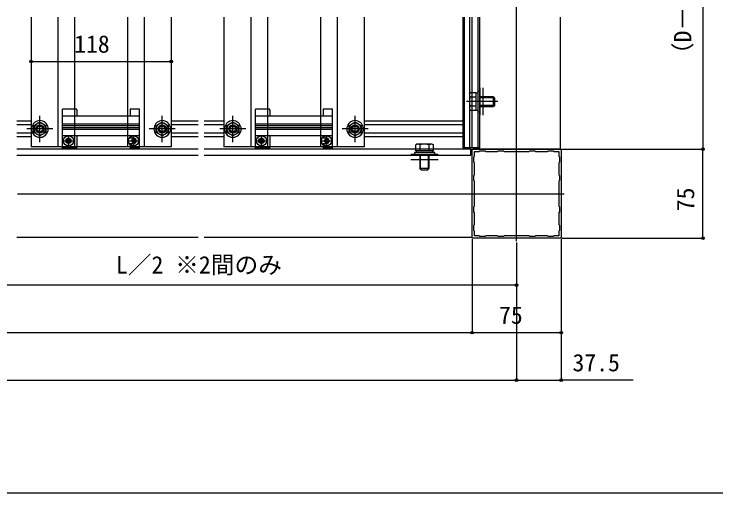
# Model space of a CAD drawing. Units: millimetres, scale not verified. Extents: x -875 to 875, y -1304 to 1297.
# Drawn here: x -111 to 480, y -1304 to -901 of the extents above; entities that cross this region are included whole.
import ezdxf
from ezdxf.enums import TextEntityAlignment as Align

# ---------------------------------------------------------------- set-up
doc = ezdxf.new("R2010")
doc.units = ezdxf.units.MM
doc.header["$LTSCALE"] = 8
for name, color, linetype in [('0-2_YKK_11', 7, 'Continuous'), ('0-4_YKK_12', 2, 'Continuous'), ('0-5_YKK_13', 4, 'Continuous'), ('0-6_YKK_D', 6, 'Continuous'), ('0-7_YKK_ZWAK', 7, 'Continuous')]:
    doc.layers.add(name, color=color, linetype=linetype)
doc.styles.add('ＭＳ ゴシック', font='')
doc.styles.get('ＭＳ ゴシック').set_extended_font_data('MS Gothic')

msp = doc.modelspace()

# ---------------------------------------------------------------- linework, layer by layer
at = {"layer": '0-2_YKK_11'}
msp.add_lwpolyline([(275, -1014.7), (350, -1014.7), (350, -1089.7), (275, -1089.7)], close=True, dxfattribs=at)
for points in [[(286.5, -1087.7), (285.9, -1088.3), (281.6, -1088.3), (281, -1087.7), (277, -1087.7), (277, -1083.7), (276.4, -1083.1), (276.4, -1078.8), (277, -1078.2), (277, -1068.2), (276.4, -1067.6), (276.4, -1063.3), (277, -1062.7), (277, -1041.7), (276.4, -1041.1), (276.4, -1036.8), (277, -1036.2), (277, -1026.2), (276.4, -1025.6), (276.4, -1021.3), (277, -1020.7), (277, -1016.7), (281, -1016.7), (281.6, -1016.1), (285.9, -1016.1), (286.5, -1016.7), (296.5, -1016.7), (297.1, -1016.1), (301.4, -1016.1), (302, -1016.7)], [(302, -1016.7), (323, -1016.7), (323.6, -1016.1), (327.9, -1016.1), (328.5, -1016.7), (338.5, -1016.7), (339.1, -1016.1), (343.4, -1016.1), (344, -1016.7), (348, -1016.7), (348, -1020.7), (348.6, -1021.3), (348.6, -1025.6), (348, -1026.2), (348, -1036.2), (348.6, -1036.8), (348.6, -1041.1), (348, -1041.7), (348, -1062.7), (348.6, -1063.3), (348.6, -1067.6), (348, -1068.2), (348, -1078.2), (348.6, -1078.8), (348.6, -1083.1), (348, -1083.7), (348, -1087.7), (344, -1087.7), (343.4, -1088.3), (339.1, -1088.3), (338.5, -1087.7), (328.5, -1087.7), (327.9, -1088.3), (323.6, -1088.3), (323, -1087.7), (302, -1087.7), (301.4, -1088.3), (297.1, -1088.3), (296.5, -1087.7), (286.5, -1087.7)]]:
    msp.add_lwpolyline(points, dxfattribs=at)
at = {"layer": '0-4_YKK_12'}
for p, q in [((312.5, -1092.2), (312.5, -394.2)), ((-96.5, -903.429), (-96.5, -1012.7)), ((-73.9, -903.429), (-73.9, -1012.7)), ((-59.9, -903.429), (-59.9, -1012.7)), ((-15.1, -903.429), (-15.1, -1012.7)), ((-1.1, -903.429), (-1.1, -1012.7)), ((21.5, -903.429), (21.5, -1012.7)), ((66, -903.429), (66, -1012.7)), ((88.6, -903.429), (88.6, -1012.7)), ((102.6, -903.429), (102.6, -1012.7)), ((147.4, -903.429), (147.4, -1012.7)), ((161.4, -903.429), (161.4, -1012.7)), ((184, -903.429), (184, -1012.7)), ((267.5, -1013.7), (267.5, -903.429)), ((268.7, -1013.7), (268.7, -903.429)), ((273, -1013.7), (273, -903.429)), ((275, -1013.7), (275, -903.429)), ((280, -1013.7), (280, -903.429)), ((280, -1013.7), (280, -903.429)), ((281.5, -1013.7), (281.5, -903.429)), ((349.5, -1014.7), (349.5, -903.429)), ((349.5, -1014.7), (349.5, -903.429)), ((281.5, -963.199), (281.5, -986.199)), ((284, -963.199), (284, -986.199)), ((296.8, -974.699), (270.3, -974.699)), ((-96.5, -991.2), (-108.479, -991.2)), ((44.215, -991.2), (21.5, -991.2)), ((66, -991.2), (49.215, -991.2)), ((267.5, -991.2), (184, -991.2)), ((-96.5, -994.2), (-108.479, -994.2)), ((44.215, -994.2), (21.5, -994.2)), ((66, -994.2), (49.215, -994.2)), ((267.5, -994.2), (184, -994.2)), ((-96.5, -1001.2), (-108.479, -1001.2)), ((-96.5, -1004.2), (-108.479, -1004.2)), ((44.215, -1001.2), (21.5, -1001.2)), ((44.215, -1004.2), (21.5, -1004.2)), ((66, -1001.2), (49.215, -1001.2)), ((66, -1004.2), (49.215, -1004.2)), ((267.5, -1001.2), (184, -1001.2)), ((267.5, -1004.2), (184, -1004.2)), ((44.215, -1014.7), (-108.479, -1014.7)), ((21.5, -1012.7), (-96.5, -1012.7)), ((2.5, -1012.7), (-77.5, -1012.7)), ((274, -1014.7), (49.215, -1014.7)), ((184, -1012.7), (66, -1012.7)), ((165, -1012.7), (85, -1012.7)), ((281.5, -1013.7), (267.5, -1013.7)), ((274, -1016.2), (274, -1013.7)), ((275, -1016.2), (274, -1016.2)), ((274, -1019.7), (274, -1016.2)), ((275, -1089.2), (275, -1016.2)), ((349.5, -1014.7), (276.5, -1014.7)), ((-108.479, -1019.7), (44.215, -1019.7)), ((49.215, -1019.7), (274, -1019.7)), ((246.5, -1019.2), (223.5, -1019.2)), ((246.5, -1023.7), (223.5, -1023.7)), ((-107.774, -1052.2), (352.5, -1052.2)), ((44.215, -1089.2), (-108.479, -1089.2)), ((275, -1089.2), (49.215, -1089.2))]:
    msp.add_line(p, q, dxfattribs=at)
msp.add_lwpolyline([(349.5, -1014.7), (276.5, -1014.7), (276.5, -1013.7)], dxfattribs=at)
for centre, radius in [((-89, -997.7), 3.5), ((14, -997.7), 3.5), ((73.5, -997.7), 3.5), ((176.5, -997.7), 3.5), ((-64.9, -1007.7), 1.75), ((-10.1, -1007.7), 1.75), ((97.6, -1007.7), 1.75), ((152.4, -1007.7), 1.75)]:
    msp.add_circle(centre, radius, dxfattribs=at)
at = {"layer": '0-5_YKK_13'}
for p, q in [((272.8, -968.199), (273.381, -967.193)), ((272.8, -968.199), (272.8, -981.199)), ((278.3, -967.193), (273.381, -967.193)), ((278.3, -967.193), (278.3, -982.204)), ((279.9, -967.649), (278.3, -967.649)), ((278.3, -970.946), (273.381, -970.946)), ((278.3, -970.699), (278.3, -978.699)), ((293.1, -970.699), (281.5, -970.699)), ((293.748, -971.347), (281.5, -971.347)), ((293.1, -978.699), (293.1, -970.699)), ((294.3, -971.899), (293.1, -970.699)), ((294.3, -977.499), (294.3, -971.899)), ((-57.9, -980.9), (-69.9, -980.9)), ((-69.9, -981.9), (-69.9, -980.9)), ((-57.9, -981.9), (-57.9, -980.9)), ((-5.1, -981.9), (-5.1, -980.9)), ((104.6, -980.9), (92.6, -980.9)), ((92.6, -981.9), (92.6, -980.9)), ((104.6, -981.9), (104.6, -980.9)), ((157.4, -981.9), (157.4, -980.9)), ((272.8, -981.199), (273.381, -982.204)), ((278.3, -978.452), (273.381, -978.452)), ((293.748, -978.051), (281.5, -978.051)), ((281.5, -978.699), (293.1, -978.699)), ((294.3, -977.499), (293.1, -978.699)), ((-89, -1008.7), (-89, -986.7)), ((-69.9, -986.8), (-69.9, -981.9)), ((-5.1, -986.8), (-69.9, -986.8)), ((-69.9, -988.125), (-69.9, -986.8)), ((-57.9, -981.9), (-57.9, -986.8)), ((-12.9, -981.9), (-12.9, -986.8)), ((-5.1, -986.8), (-5.1, -981.9)), ((-5.1, -988.125), (-5.1, -986.8)), ((14, -1008.7), (14, -986.7)), ((73.5, -1008.7), (73.5, -986.7)), ((92.6, -986.8), (92.6, -981.9)), ((157.4, -986.8), (92.6, -986.8)), ((92.6, -988.125), (92.6, -986.8)), ((104.6, -981.9), (104.6, -986.8)), ((149.6, -981.9), (149.6, -986.8)), ((157.4, -986.8), (157.4, -981.9)), ((157.4, -988.125), (157.4, -986.8)), ((176.5, -1008.7), (176.5, -986.7)), ((278.3, -982.204), (273.381, -982.204)), ((278.3, -981.749), (279.9, -981.749)), ((-94, -994.813), (-89, -991.926)), ((-69.9, -992.988), (-69.9, -988.125)), ((-69.9, -993.888), (-69.9, -992.988)), ((-5.1, -992.988), (-5.1, -988.125)), ((-5.1, -993.888), (-5.1, -992.988)), ((9, -994.813), (14, -991.926)), ((68.5, -994.813), (73.5, -991.926)), ((92.6, -992.988), (92.6, -988.125)), ((92.6, -993.888), (92.6, -992.988)), ((157.4, -992.988), (157.4, -988.125)), ((157.4, -993.888), (157.4, -992.988)), ((171.5, -994.813), (176.5, -991.926)), ((-78, -997.7), (-100, -997.7)), ((-94, -995.708), (-94, -994.813)), ((-94, -995.835), (-94, -994.813)), ((-94, -1000.587), (-94, -995.708)), ((-94, -1000.587), (-94, -995.835)), ((-84, -995.835), (-84, -1000.587)), ((-69.9, -993.47), (-5.1, -993.47)), ((-69.9, -994.786), (-69.9, -993.888)), ((-69.9, -994.936), (-69.9, -994.786)), ((-69.9, -994.856), (-5.1, -994.856)), ((-69.9, -996.364), (-69.9, -994.936)), ((-69.9, -996.514), (-69.9, -996.364)), ((-69.9, -996.444), (-5.1, -996.444)), ((-69.9, -997.412), (-69.9, -996.514)), ((-69.9, -998.312), (-69.9, -997.412)), ((-69.9, -997.83), (-5.1, -997.83)), ((-69.9, -1001.775), (-69.9, -998.312)), ((-5.1, -994.786), (-5.1, -993.888)), ((-5.1, -994.936), (-5.1, -994.786)), ((-5.1, -996.364), (-5.1, -994.936)), ((-5.1, -996.514), (-5.1, -996.364)), ((-5.1, -997.412), (-5.1, -996.514)), ((-5.1, -998.312), (-5.1, -997.412)), ((-5.1, -1001.775), (-5.1, -998.312)), ((25, -997.7), (3, -997.7)), ((9, -995.708), (9, -994.813)), ((9, -995.835), (9, -994.813)), ((9, -1000.587), (9, -995.708)), ((9, -1000.587), (9, -995.835)), ((19, -995.835), (19, -1000.587)), ((84.5, -997.7), (62.5, -997.7)), ((68.5, -995.708), (68.5, -994.813)), ((68.5, -995.835), (68.5, -994.813)), ((68.5, -1000.587), (68.5, -995.708)), ((68.5, -1000.587), (68.5, -995.835)), ((78.5, -995.835), (78.5, -1000.587)), ((92.6, -993.47), (157.4, -993.47)), ((92.6, -994.786), (92.6, -993.888)), ((92.6, -994.936), (92.6, -994.786)), ((92.6, -994.856), (157.4, -994.856)), ((92.6, -996.364), (92.6, -994.936)), ((92.6, -996.514), (92.6, -996.364)), ((92.6, -996.444), (157.4, -996.444)), ((92.6, -997.412), (92.6, -996.514)), ((92.6, -998.312), (92.6, -997.412)), ((92.6, -997.83), (157.4, -997.83)), ((92.6, -1001.775), (92.6, -998.312)), ((157.4, -994.786), (157.4, -993.888)), ((157.4, -994.936), (157.4, -994.786)), ((157.4, -996.364), (157.4, -994.936)), ((157.4, -996.514), (157.4, -996.364)), ((157.4, -997.412), (157.4, -996.514)), ((157.4, -998.312), (157.4, -997.412)), ((157.4, -1001.775), (157.4, -998.312)), ((187.5, -997.7), (165.5, -997.7)), ((171.5, -995.708), (171.5, -994.813)), ((171.5, -995.835), (171.5, -994.813)), ((171.5, -1000.587), (171.5, -995.708)), ((171.5, -1000.587), (171.5, -995.835)), ((181.5, -995.835), (181.5, -1000.587)), ((-93.61, -1000.812), (-94, -1000.587)), ((-93.483, -1000.885), (-94, -1000.587)), ((-89, -1003.474), (-93.483, -1000.885)), ((-84.517, -1000.885), (-89, -1003.474)), ((-84, -1000.587), (-84.517, -1000.885)), ((-84, -1000.587), (-84.362, -1000.796)), ((-69.9, -1003.1), (-69.9, -1001.775)), ((-69.9, -1003.1), (-5.1, -1003.1)), ((-69.9, -1012.9), (-69.9, -1003.1)), ((-64.9, -1003.15), (-64.9, -1012.25)), ((-64.9, -1010.95), (-64.9, -1004.45)), ((-57.9, -1003.1), (-57.9, -1012.9)), ((-12.9, -1003.1), (-12.9, -1005.45)), ((-10.1, -1003.15), (-10.1, -1012.25)), ((-10.1, -1010.95), (-10.1, -1004.45)), ((-5.1, -1003.1), (-5.1, -1001.775)), ((-5.1, -1012.9), (-5.1, -1003.1)), ((9.39, -1000.812), (9, -1000.587)), ((9.517, -1000.885), (9, -1000.587)), ((14, -1003.474), (9.517, -1000.885)), ((18.483, -1000.885), (14, -1003.474)), ((19, -1000.587), (18.483, -1000.885)), ((19, -1000.587), (18.638, -1000.796)), ((68.89, -1000.812), (68.5, -1000.587)), ((69.017, -1000.885), (68.5, -1000.587)), ((73.5, -1003.474), (69.017, -1000.885)), ((77.983, -1000.885), (73.5, -1003.474)), ((78.5, -1000.587), (77.983, -1000.885)), ((78.5, -1000.587), (78.138, -1000.796)), ((92.6, -1003.1), (92.6, -1001.775)), ((92.6, -1003.1), (157.4, -1003.1)), ((92.6, -1012.9), (92.6, -1003.1)), ((97.6, -1003.15), (97.6, -1012.25)), ((97.6, -1010.95), (97.6, -1004.45)), ((104.6, -1003.1), (104.6, -1012.9)), ((149.6, -1003.1), (149.6, -1005.45)), ((152.4, -1003.15), (152.4, -1012.25)), ((152.4, -1010.95), (152.4, -1004.45)), ((157.4, -1003.1), (157.4, -1001.775)), ((157.4, -1012.9), (157.4, -1003.1)), ((171.89, -1000.812), (171.5, -1000.587)), ((172.017, -1000.885), (171.5, -1000.587)), ((176.5, -1003.474), (172.017, -1000.885)), ((180.983, -1000.885), (176.5, -1003.474)), ((181.5, -1000.587), (180.983, -1000.885)), ((181.5, -1000.587), (181.138, -1000.796)), ((-69.45, -1007.7), (-60.35, -1007.7)), ((-68.15, -1007.7), (-61.65, -1007.7)), ((-66.975, -1007.35), (-66.975, -1008.05)), ((-65.75, -1007.35), (-66.975, -1007.35)), ((-65.75, -1008.05), (-66.975, -1008.05)), ((-64.55, -1005.625), (-65.25, -1005.625)), ((-65.25, -1005.625), (-65.25, -1006.85)), ((-65.25, -1008.55), (-65.25, -1009.775)), ((-64.55, -1009.775), (-65.25, -1009.775)), ((-64.55, -1005.625), (-64.55, -1006.85)), ((-64.55, -1008.55), (-64.55, -1009.775)), ((-62.825, -1007.35), (-64.05, -1007.35)), ((-62.825, -1008.05), (-64.05, -1008.05)), ((-62.825, -1007.35), (-62.825, -1008.05)), ((-14.65, -1007.7), (-5.55, -1007.7)), ((-13.35, -1007.7), (-6.85, -1007.7)), ((-10.1, -1005.45), (-12.9, -1005.45)), ((-12.9, -1009.95), (-10.1, -1009.95)), ((-12.9, -1009.95), (-12.9, -1012.9)), ((-12.175, -1007.35), (-12.175, -1008.05)), ((-10.95, -1007.35), (-12.175, -1007.35)), ((-10.95, -1008.05), (-12.175, -1008.05)), ((-9.75, -1005.625), (-10.45, -1005.625)), ((-10.45, -1005.625), (-10.45, -1006.85)), ((-10.45, -1008.55), (-10.45, -1009.775)), ((-9.75, -1009.775), (-10.45, -1009.775)), ((-9.75, -1005.625), (-9.75, -1006.85)), ((-9.75, -1008.55), (-9.75, -1009.775)), ((-8.025, -1007.35), (-9.25, -1007.35)), ((-8.025, -1008.05), (-9.25, -1008.05)), ((-8.025, -1007.35), (-8.025, -1008.05)), ((93.05, -1007.7), (102.15, -1007.7)), ((94.35, -1007.7), (100.85, -1007.7)), ((95.525, -1007.35), (95.525, -1008.05)), ((96.75, -1007.35), (95.525, -1007.35)), ((96.75, -1008.05), (95.525, -1008.05)), ((97.95, -1005.625), (97.25, -1005.625)), ((97.25, -1005.625), (97.25, -1006.85)), ((97.25, -1008.55), (97.25, -1009.775)), ((97.95, -1009.775), (97.25, -1009.775)), ((97.95, -1005.625), (97.95, -1006.85)), ((97.95, -1008.55), (97.95, -1009.775)), ((99.675, -1007.35), (98.45, -1007.35)), ((99.675, -1008.05), (98.45, -1008.05)), ((99.675, -1007.35), (99.675, -1008.05)), ((147.85, -1007.7), (156.95, -1007.7)), ((149.15, -1007.7), (155.65, -1007.7)), ((152.4, -1005.45), (149.6, -1005.45)), ((149.6, -1009.95), (152.4, -1009.95)), ((149.6, -1009.95), (149.6, -1012.9)), ((150.325, -1007.35), (150.325, -1008.05)), ((151.55, -1007.35), (150.325, -1007.35)), ((151.55, -1008.05), (150.325, -1008.05)), ((152.75, -1005.625), (152.05, -1005.625)), ((152.05, -1005.625), (152.05, -1006.85)), ((152.05, -1008.55), (152.05, -1009.775)), ((152.75, -1009.775), (152.05, -1009.775)), ((152.75, -1005.625), (152.75, -1006.85)), ((152.75, -1008.55), (152.75, -1009.775)), ((154.475, -1007.35), (153.25, -1007.35)), ((154.475, -1008.05), (153.25, -1008.05)), ((154.475, -1007.35), (154.475, -1008.05)), ((228.5, -1010.5), (227.494, -1011.081)), ((241.5, -1010.5), (242.506, -1011.081)), ((-57.9, -1013.9), (-57.9, -1012.9)), ((-12.9, -1012.9), (-12.9, -1013.9)), ((-5.1, -1013.9), (-12.9, -1013.9)), ((-5.1, -1013.9), (-5.1, -1012.9)), ((104.6, -1013.9), (104.6, -1012.9)), ((149.6, -1012.9), (149.6, -1013.9)), ((157.4, -1013.9), (149.6, -1013.9)), ((157.4, -1013.9), (157.4, -1012.9)), ((242.506, -1016), (227.494, -1016)), ((227.95, -1016), (227.95, -1017.6)), ((239, -1016), (231, -1016)), ((242.05, -1017.6), (242.05, -1016)), ((231, -1019.2), (231, -1030.8)), ((231.648, -1031.448), (231.648, -1019.2)), ((238.352, -1031.448), (238.352, -1019.2)), ((239, -1030.8), (239, -1019.2)), ((231, -1030.8), (239, -1030.8)), ((232.2, -1032), (231, -1030.8)), ((232.2, -1032), (237.8, -1032)), ((237.8, -1032), (239, -1030.8))]:
    msp.add_line(p, q, dxfattribs=at)
for points in [[(281.5, -983.199), (281.5, -966.199), (279.9, -966.199), (279.9, -983.199)], [(226.5, -1019.2), (243.5, -1019.2), (243.5, -1017.6), (226.5, -1017.6)]]:
    msp.add_lwpolyline(points, close=True, dxfattribs=at)
for points in [[(-5.1, -980.9), (-12.9, -980.9), (-12.9, -981.9)], [(157.4, -980.9), (149.6, -980.9), (149.6, -981.9)], [(-89, -991.926), (-84, -994.813), (-84, -995.835)], [(14, -991.926), (19, -994.813), (19, -995.835)], [(73.5, -991.926), (78.5, -994.813), (78.5, -995.835)], [(176.5, -991.926), (181.5, -994.813), (181.5, -995.835)], [(241.5, -1010.5), (232.5, -1010.5), (228.5, -1010.5)], [(-57.9, -1013.9), (-69.9, -1013.9), (-69.9, -1012.9)], [(104.6, -1013.9), (92.6, -1013.9), (92.6, -1012.9)], [(227.494, -1016), (227.494, -1014.7), (227.494, -1011.081)], [(231.247, -1016), (231.247, -1014.7), (231.247, -1011.081)], [(238.753, -1016), (238.753, -1014.7), (238.753, -1013.7), (238.753, -1011.081)], [(242.506, -1016), (242.506, -1014.7), (242.506, -1013.7), (242.506, -1011.081)]]:
    msp.add_lwpolyline(points, dxfattribs=at)
for centre, radius in [((-89, -997.7), 3), ((-89, -997.7), 2.4), ((14, -997.7), 3), ((14, -997.7), 2.4), ((73.5, -997.7), 3), ((73.5, -997.7), 2.4), ((176.5, -997.7), 3), ((176.5, -997.7), 2.4), ((-64.9, -1007.7), 4.25), ((-10.1, -1007.7), 4.25), ((97.6, -1007.7), 4.25), ((152.4, -1007.7), 4.25), ((-64.9, -1007.7), 2.25), ((97.6, -1007.7), 2.25)]:
    msp.add_circle(centre, radius, dxfattribs=at)
for centre, radius, start, end in [((276.123, -969.07), 3.323, 145.61575, 214.38425), ((285.219, -974.699), 12.419, 162.41205, 197.58795), ((276.123, -980.328), 3.323, 145.61575, 214.38425), ((-89, -997.7), 7, 90, 169.47567), ((-89, -997.7), 5, 23.1324, 156.8676), ((-89, -997.7), 5, 23.1324, 156.8676), ((-89, -997.7), 7, 10.52433, 90), ((14, -997.7), 7, 90, 169.47567), ((14, -997.7), 5, 23.1324, 156.8676), ((14, -997.7), 5, 23.1324, 156.8676), ((14, -997.7), 7, 10.52433, 90), ((73.5, -997.7), 7, 90, 169.47567), ((73.5, -997.7), 5, 23.1324, 156.8676), ((73.5, -997.7), 5, 23.1324, 156.8676), ((73.5, -997.7), 7, 10.52433, 90), ((176.5, -997.7), 7, 90, 169.47567), ((176.5, -997.7), 5, 23.1324, 156.8676), ((176.5, -997.7), 5, 23.1324, 156.8676), ((176.5, -997.7), 7, 10.52433, 90), ((-89, -997.7), 7, 169.47567, 212.11583), ((-89, -997.7), 5, 156.8676, 217.3832), ((-89, -997.7), 5, 156.8676, 217.3832), ((-89, -997.7), 5, 322.6168, 23.1324), ((-89, -997.7), 5, 322.6168, 23.1324), ((-89, -997.7), 7, 327.88417, 10.52433), ((14, -997.7), 7, 169.47567, 212.11583), ((14, -997.7), 5, 156.8676, 217.3832), ((14, -997.7), 5, 156.8676, 217.3832), ((14, -997.7), 5, 322.6168, 23.1324), ((14, -997.7), 5, 322.6168, 23.1324), ((14, -997.7), 7, 327.88417, 10.52433), ((73.5, -997.7), 7, 169.47567, 212.11583), ((73.5, -997.7), 5, 156.8676, 217.3832), ((73.5, -997.7), 5, 156.8676, 217.3832), ((73.5, -997.7), 5, 322.6168, 23.1324), ((73.5, -997.7), 5, 322.6168, 23.1324), ((73.5, -997.7), 7, 327.88417, 10.52433), ((176.5, -997.7), 7, 169.47567, 212.11583), ((176.5, -997.7), 5, 156.8676, 217.3832), ((176.5, -997.7), 5, 156.8676, 217.3832), ((176.5, -997.7), 5, 322.6168, 23.1324), ((176.5, -997.7), 5, 322.6168, 23.1324), ((176.5, -997.7), 7, 327.88417, 10.52433), ((-89, -997.7), 7, 212.11583, 327.88417), ((-89, -997.7), 5, 217.3832, 322.6168), ((-89, -997.7), 5, 217.3832, 322.6168), ((14, -997.7), 7, 212.11583, 327.88417), ((14, -997.7), 5, 217.3832, 322.6168), ((14, -997.7), 5, 217.3832, 322.6168), ((73.5, -997.7), 7, 212.11583, 327.88417), ((73.5, -997.7), 5, 217.3832, 322.6168), ((73.5, -997.7), 5, 217.3832, 322.6168), ((176.5, -997.7), 7, 212.11583, 327.88417), ((176.5, -997.7), 5, 217.3832, 322.6168), ((176.5, -997.7), 5, 217.3832, 322.6168), ((-65.75, -1006.85), 0.5, 270, 0), ((-65.75, -1008.55), 0.5, 0, 90), ((-64.05, -1006.85), 0.5, 180, 270), ((-64.05, -1008.55), 0.5, 90, 180), ((-10.95, -1006.85), 0.5, 270, 0), ((-10.95, -1008.55), 0.5, 0, 90), ((-10.1, -1007.7), 2.25, 270, 90), ((-9.25, -1006.85), 0.5, 180, 270), ((-9.25, -1008.55), 0.5, 90, 180), ((96.75, -1006.85), 0.5, 270, 0), ((96.75, -1008.55), 0.5, 0, 90), ((98.45, -1006.85), 0.5, 180, 270), ((98.45, -1008.55), 0.5, 90, 180), ((151.55, -1006.85), 0.5, 270, 0), ((151.55, -1008.55), 0.5, 0, 90), ((152.4, -1007.7), 2.25, 270, 90), ((153.25, -1006.85), 0.5, 180, 270), ((153.25, -1008.55), 0.5, 90, 180), ((229.371, -1013.823), 3.323, 55.61575, 124.38425), ((235, -1022.919), 12.419, 101.61283, 107.58795), ((235, -1022.919), 12.419, 72.41205, 101.61283), ((240.629, -1013.823), 3.323, 55.61575, 124.38425)]:
    msp.add_arc(centre, radius, start, end, dxfattribs=at)
at = {"layer": '0-6_YKK_D'}
for p, q in [((469.5, -721.45), (469.5, -1014.7)), ((-96.5, -940.9), (21.5, -940.9)), ((350.5, -1014.7), (470.5, -1014.7)), ((350.7, -1014.7), (470.5, -1014.7)), ((469.5, -1089.7), (469.5, -1014.7)), ((275, -1090.4), (275, -1170.2)), ((275, -1090.4), (275, -1170.2)), ((312.5, -1093.2), (312.5, -1210.2)), ((312.5, -1093.2), (312.5, -1210.2)), ((312.5, -1093.2), (312.5, -1130.2)), ((350, -1090.4), (350, -1170.2)), ((350, -1090.416), (350, -1210.2)), ((350.7, -1089.7), (470.5, -1089.7)), ((312.5, -1129.2), (-162.5, -1129.2)), ((-600, -1169.2), (275, -1169.2)), ((275, -1169.2), (350, -1169.2)), ((-637.5, -1209.2), (312.5, -1209.2)), ((312.5, -1209.2), (350, -1209.2)), ((410.662, -1209.2), (350, -1209.2))]:
    msp.add_line(p, q, dxfattribs=at)
for centre in [(-96.5, -940.9), (21.5, -940.9), (469.5, -1014.7), (469.5, -1014.7), (469.5, -1089.7), (312.5, -1129.2), (275, -1169.2), (275, -1169.2), (350, -1169.2), (312.5, -1209.2), (312.5, -1209.2), (350, -1209.2)]:
    msp.add_circle(centre, 1.075, dxfattribs=at)
at = {"layer": '0-7_YKK_ZWAK'}
msp.add_lwpolyline([(-875, -1304.2), (875, -1304.2), (875, 1245.8)], dxfattribs=at)

# ---------------------------------------------------------------- texts
at = {"layer": '0-6_YKK_D', "style": 'ＭＳ ゴシック'}
for s, p in [('（D－72）／2', (464.114, -944.836)), ('75', (466.5, -1066.973))]:
    msp.add_text(s, height=14.66, rotation=90, dxfattribs=at).set_placement(p, align=Align.BOTTOM_LEFT)
for s, p in [('118', (-60.17, -937.9)), ('L／2 ※2間のみ', (-25, -1123.814)), ('75', (297.727, -1166.2)), ('37.5', (359.594, -1206.2))]:
    msp.add_text(s, height=14.66, dxfattribs=at).set_placement(p, align=Align.BOTTOM_LEFT)

doc.saveas('drawing.dxf')
